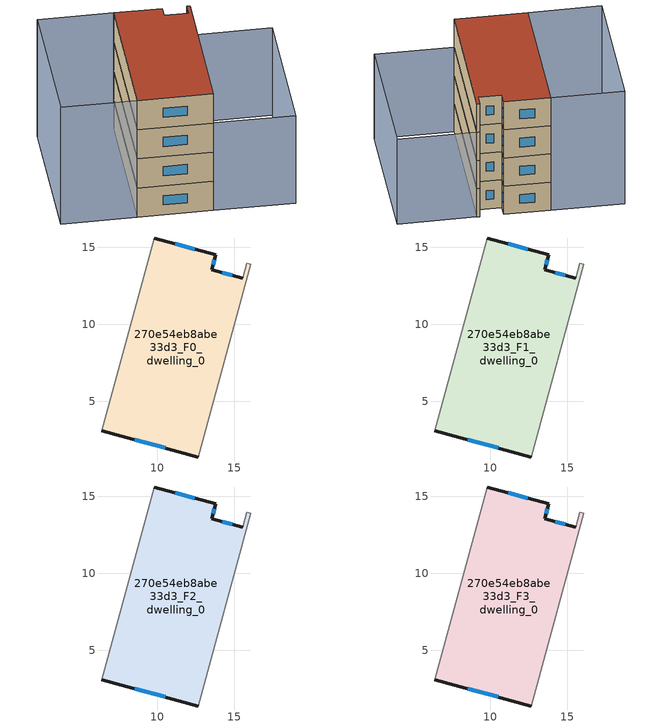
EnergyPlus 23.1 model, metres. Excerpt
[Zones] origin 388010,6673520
270e54eb8abe33d3_F0_dwelling_0
 floor ground (EU_floor_Construction): 15.81,13.95 16.08,13.88 12.66,1.39 6.39,3.11 9.81,15.6 13.8,14.5 13.53,13.54 15.54,12.97 z0
 wall outside (EU_wall_Construction): 6.39,3.11 12.66,1.39 / 15.54,12.97 13.53,13.54 13.8,14.5 9.81,15.6 z0:3
 wall adiabatic (EU_wall_Construction): 12.66,1.39 16.08,13.88 15.81,13.95 15.54,12.97 / 9.81,15.6 6.39,3.11 z0:3
 window (EU_Window_Construction): 8.54,2.52 10.51,1.98 / 12.43,14.88 11.18,15.22 / 13.62,13.87 13.71,14.17 / 14.85,13.17 14.22,13.35 z1.03:1.97
270e54eb8abe33d3_F1_dwelling_0
 floor to 270e54eb8abe33d3_F0_dwelling_0 (EU_floor_Construction): 15.81,13.95 16.08,13.88 12.66,1.39 6.39,3.11 9.81,15.6 13.8,14.5 13.53,13.54 15.54,12.97 z3
 wall outside (EU_wall_Construction): 6.39,3.11 12.66,1.39 / 15.54,12.97 13.53,13.54 13.8,14.5 9.81,15.6 z3:6
 wall adiabatic (EU_wall_Construction): 12.66,1.39 16.08,13.88 15.81,13.95 15.54,12.97 / 9.81,15.6 6.39,3.11 z3:6
 window (EU_Window_Construction): 8.54,2.52 10.51,1.98 / 12.43,14.88 11.18,15.22 / 13.62,13.87 13.71,14.17 / 14.85,13.17 14.22,13.35 z4.03:4.97
270e54eb8abe33d3_F2_dwelling_0
 floor to 270e54eb8abe33d3_F1_dwelling_0 (EU_floor_Construction): 15.81,13.95 16.08,13.88 12.66,1.39 6.39,3.11 9.81,15.6 13.8,14.5 13.53,13.54 15.54,12.97 z6
 wall outside (EU_wall_Construction): 6.39,3.11 12.66,1.39 / 15.54,12.97 13.53,13.54 13.8,14.5 9.81,15.6 z6:9
 wall adiabatic (EU_wall_Construction): 12.66,1.39 16.08,13.88 15.81,13.95 15.54,12.97 / 9.81,15.6 6.39,3.11 z6:9
 window (EU_Window_Construction): 8.54,2.52 10.51,1.98 / 12.43,14.88 11.18,15.22 / 13.62,13.87 13.71,14.17 / 14.85,13.17 14.22,13.35 z7.03:7.97
270e54eb8abe33d3_F3_dwelling_0
 floor to 270e54eb8abe33d3_F2_dwelling_0 (EU_floor_Construction): 15.81,13.95 16.08,13.88 12.66,1.39 6.39,3.11 9.81,15.6 13.8,14.5 13.53,13.54 15.54,12.97 z9
 wall outside (EU_wall_Construction): 6.39,3.11 12.66,1.39 / 15.54,12.97 13.53,13.54 13.8,14.5 9.81,15.6 z9:12
 wall adiabatic (EU_wall_Construction): 12.66,1.39 16.08,13.88 15.81,13.95 15.54,12.97 / 9.81,15.6 6.39,3.11 z9:12
 window (EU_Window_Construction): 8.54,2.52 10.51,1.98 / 12.43,14.88 11.18,15.22 / 13.62,13.87 13.71,14.17 / 14.85,13.17 14.22,13.35 z10.03:10.97
 roof outside (EU_roof_Construction): 12.66,1.39 16.08,13.88 15.81,13.95 15.54,12.97 13.53,13.54 13.8,14.5 9.81,15.6 6.39,3.11 z12
shading: 12.66,1.4 16.08,13.88 / 16.08,13.88 22.83,12.04 / 22.83,12.04 19.41,-0.45 / 19.41,-0.45 12.66,1.4 z0:9; 9.81,15.6 6.39,3.11 / 6.39,3.11 0.13,4.82 / 0.13,4.82 3.54,17.31 / 3.54,17.31 9.81,15.6 / 3.54,17.31 0.13,4.82 z0:12
[Building]
EU S2 Campaign: North Axis=0; Terrain=City; Solar Distribution=FullExterior
[Site:Location]
Helsinki-Vantaa.AP: Latitude=60.317; Longitude=24.963; Time Zone=2; Elevation=54.6
[SizingPeriod:WeatherFileDays]
AnnualSizingPeriod: Begin Month=1; Begin Day of Month=1; End Month=12; End Day of Month=31; Day of Week for Start Day=Monday; Use Weather File Daylight Saving Period=No; Use Weather File Rain and Snow Indicators=No
[MATERIAL]
EU_InternalMass_Material: Roughness=MediumRough; Thickness=0.1; Conductivity=1; Density=1800; Specific Heat=900; Thermal Absorptance=0.9; Solar Absorptance=0.7; Visible Absorptance=0.7
[MATERIAL:NOMASS] Roughness=MediumRough; Thermal Absorptance=0.9; Solar Absorptance=0.7; Visible Absorptance=0.7
Name | Thermal Resistance
EU_wall_NoMass | 6.47353
EU_roof_NoMass | 12.2278
EU_floor_NoMass | 6.87813
[WINDOWMATERIAL:SIMPLEGLAZINGSYSTEM]
EU_Window_SimpleGlazing: UFactor=0.908678; Solar Heat Gain Coefficient=0.7; Visible Transmittance=0.7
[CONSTRUCTION]
EU_wall_Construction: EU_wall_NoMass
EU_roof_Construction: EU_roof_NoMass
EU_floor_Construction: EU_floor_NoMass
EU_Window_Construction: EU_Window_SimpleGlazing
EU_InternalMass_Construction: EU_InternalMass_Material
[ZONE] Type=1; Multiplier=1; Ceiling Height=autocalculate; Floor Area=autocalculate; Part of Total Floor Area=Yes
Name | Volume
270e54eb8abe33d3_F0_dwelling_0 | 246.045
270e54eb8abe33d3_F1_dwelling_0; 270e54eb8abe33d3_F2_dwelling_0; 270e54eb8abe33d3_F3_dwelling_0 | 246.043
[INTERNALMASS] Construction=EU_InternalMass_Construction; Surface Area=82.0148
Name | Zone or ZoneList
270e54eb8abe33d3_F0_dwelling_0_EU_InternalMass | 270e54eb8abe33d3_F0_dwelling_0
270e54eb8abe33d3_F1_dwelling_0_EU_InternalMass | 270e54eb8abe33d3_F1_dwelling_0
270e54eb8abe33d3_F2_dwelling_0_EU_InternalMass | 270e54eb8abe33d3_F2_dwelling_0
270e54eb8abe33d3_F3_dwelling_0_EU_InternalMass | 270e54eb8abe33d3_F3_dwelling_0
[OTHEREQUIPMENT] Fuel Type=Electricity; Design Level Calculation Method=Watts/Area; Power per Zone Floor Area=1; Fraction Latent=0; Fraction Radiant=0; Fraction Lost=0; Carbon Dioxide Generation Rate=0; EndUse Subcategory=EU_Step8_InternalGains
Name | Zone or ZoneList or Space or SpaceList | Schedule
EU_Step8_InternalGain_270e54eb8abe33d3_F0_dwelling_0_f000 | 270e54eb8abe33d3_F0_dwelling_0 | EU_Step8_GainSchedule_270e54eb8abe33d3_F0_dwelling_0_f000
EU_Step8_InternalGain_270e54eb8abe33d3_F1_dwelling_0_f000 | 270e54eb8abe33d3_F1_dwelling_0 | EU_Step8_GainSchedule_270e54eb8abe33d3_F1_dwelling_0_f000
EU_Step8_InternalGain_270e54eb8abe33d3_F2_dwelling_0_f000 | 270e54eb8abe33d3_F2_dwelling_0 | EU_Step8_GainSchedule_270e54eb8abe33d3_F2_dwelling_0_f000
EU_Step8_InternalGain_270e54eb8abe33d3_F3_dwelling_0_f000 | 270e54eb8abe33d3_F3_dwelling_0 | EU_Step8_GainSchedule_270e54eb8abe33d3_F3_dwelling_0_f000
[ZONEVENTILATION:DESIGNFLOWRATE] Schedule=EU_AlwaysOn; Design Flow Rate Calculation Method=AirChanges/Hour; Air Changes per Hour=0.545207; Ventilation Type=Natural; Fan Pressure Rise=0; Fan Total Efficiency=1; Constant Term Coefficient=1; Temperature Term Coefficient=0; Velocity Term Coefficient=0; Velocity Squared Term Coefficient=0; Minimum Indoor Temperature=-100; Maximum Indoor Temperature=100; Delta Temperature=-100; Minimum Outdoor Temperature=-100; Maximum Outdoor Temperature=100; Maximum Wind Speed=40
Name | Zone or ZoneList or Space or SpaceList
EU_ConstantAir_270e54eb8abe33d3_F0_dwelling_0 | 270e54eb8abe33d3_F0_dwelling_0
EU_ConstantAir_270e54eb8abe33d3_F1_dwelling_0 | 270e54eb8abe33d3_F1_dwelling_0
EU_ConstantAir_270e54eb8abe33d3_F2_dwelling_0 | 270e54eb8abe33d3_F2_dwelling_0
EU_ConstantAir_270e54eb8abe33d3_F3_dwelling_0 | 270e54eb8abe33d3_F3_dwelling_0
[HVACTEMPLATE:THERMOSTAT] Constant Heating Setpoint=20; Constant Cooling Setpoint=50
EU_HeatOnly_270e54eb8abe33d3_F0_dwelling_0; EU_HeatOnly_270e54eb8abe33d3_F1_dwelling_0; EU_HeatOnly_270e54eb8abe33d3_F2_dwelling_0; EU_HeatOnly_270e54eb8abe33d3_F3_dwelling_0
[HVACTEMPLATE:ZONE:IDEALLOADSAIRSYSTEM] System Availability Schedule=EU_AlwaysOn; Maximum Heating Supply Air Temperature=50; Minimum Cooling Supply Air Temperature=13; Maximum Heating Supply Air Humidity Ratio=0.0156; Minimum Cooling Supply Air Humidity Ratio=0.0077; Heating Limit=NoLimit; Cooling Limit=NoLimit; Heating Availability Schedule=EU_AlwaysOn; Cooling Availability Schedule=EU_CoolingOff; Dehumidification Control Type=ConstantSensibleHeatRatio; Cooling Sensible Heat Ratio=0.7; Dehumidification Setpoint=60; Humidification Control Type=None; Humidification Setpoint=30; Outdoor Air Method=None; Outdoor Air Flow Rate per Person=0.00944; Outdoor Air Flow Rate per Zone Floor Area=0; Outdoor Air Flow Rate per Zone=0; Demand Controlled Ventilation Type=None; Outdoor Air Economizer Type=NoEconomizer; Heat Recovery Type=None; Sensible Heat Recovery Effectiveness=0.7; Latent Heat Recovery Effectiveness=0.65
Name | Template Thermostat
270e54eb8abe33d3_F0_dwelling_0 | EU_HeatOnly_270e54eb8abe33d3_F0_dwelling_0
270e54eb8abe33d3_F1_dwelling_0 | EU_HeatOnly_270e54eb8abe33d3_F1_dwelling_0
270e54eb8abe33d3_F2_dwelling_0 | EU_HeatOnly_270e54eb8abe33d3_F2_dwelling_0
270e54eb8abe33d3_F3_dwelling_0 | EU_HeatOnly_270e54eb8abe33d3_F3_dwelling_0
[SIZING:ZONE] Zone Cooling Design Supply Air Temperature Input Method=SupplyAirTemperature; Zone Cooling Design Supply Air Temperature=13; Zone Heating Design Supply Air Temperature Input Method=SupplyAirTemperature; Zone Heating Design Supply Air Temperature=50; Zone Cooling Design Supply Air Humidity Ratio=0.008; Zone Heating Design Supply Air Humidity Ratio=0.008; Cooling Design Air Flow Method=DesignDay; Cooling Design Air Flow Rate=0; Cooling Minimum Air Flow per Zone Floor Area=0.000762; Cooling Minimum Air Flow=0; Cooling Minimum Air Flow Fraction=0.2; Heating Design Air Flow Method=DesignDay; Heating Design Air Flow Rate=0; Heating Maximum Air Flow per Zone Floor Area=0.002032; Heating Maximum Air Flow=0.141576; Heating Maximum Air Flow Fraction=0.3; Account for Dedicated Outdoor Air System=No; Dedicated Outdoor Air System Control Strategy=NeutralSupplyAir; Dedicated Outdoor Air Low Setpoint Temperature for Design=autosize; Dedicated Outdoor Air High Setpoint Temperature for Design=autosize; Zone Load Sizing Method=Sensible Load Only No Latent Load; Zone Latent Cooling Design Supply Air Humidity Ratio Input Method=HumidityRatioDifference; Zone Cooling Design Supply Air Humidity Ratio Difference=0.005; Zone Latent Heating Design Supply Air Humidity Ratio Input Method=HumidityRatioDifference; Zone Humidification Design Supply Air Humidity Ratio Difference=0.005
270e54eb8abe33d3_F0_dwelling_0; 270e54eb8abe33d3_F1_dwelling_0; 270e54eb8abe33d3_F2_dwelling_0; 270e54eb8abe33d3_F3_dwelling_0
[SCHEDULE:CONSTANT]
Name | Hourly Value
EU_AlwaysOn | 1
EU_CoolingOff | 0
[SCHEDULE:FILE] Column Number=1; Rows to Skip at Top=0; Number of Hours of Data=8760; Column Separator=Comma; Interpolate to Timestep=No; Minutes per Item=60; Adjust Schedule for Daylight Savings=Yes
Name | File
EU_Step8_GainSchedule_270e54eb8abe33d3_F0_dwelling_0_f000 | ../../schedules/270e54eb8abe33d3/270e54eb8abe33d3_F0_dwelling_0_f000_gain.csv
EU_Step8_GainSchedule_270e54eb8abe33d3_F1_dwelling_0_f000 | ../../schedules/270e54eb8abe33d3/270e54eb8abe33d3_F1_dwelling_0_f000_gain.csv
EU_Step8_GainSchedule_270e54eb8abe33d3_F2_dwelling_0_f000 | ../../schedules/270e54eb8abe33d3/270e54eb8abe33d3_F2_dwelling_0_f000_gain.csv
EU_Step8_GainSchedule_270e54eb8abe33d3_F3_dwelling_0_f000 | ../../schedules/270e54eb8abe33d3/270e54eb8abe33d3_F3_dwelling_0_f000_gain.csv
